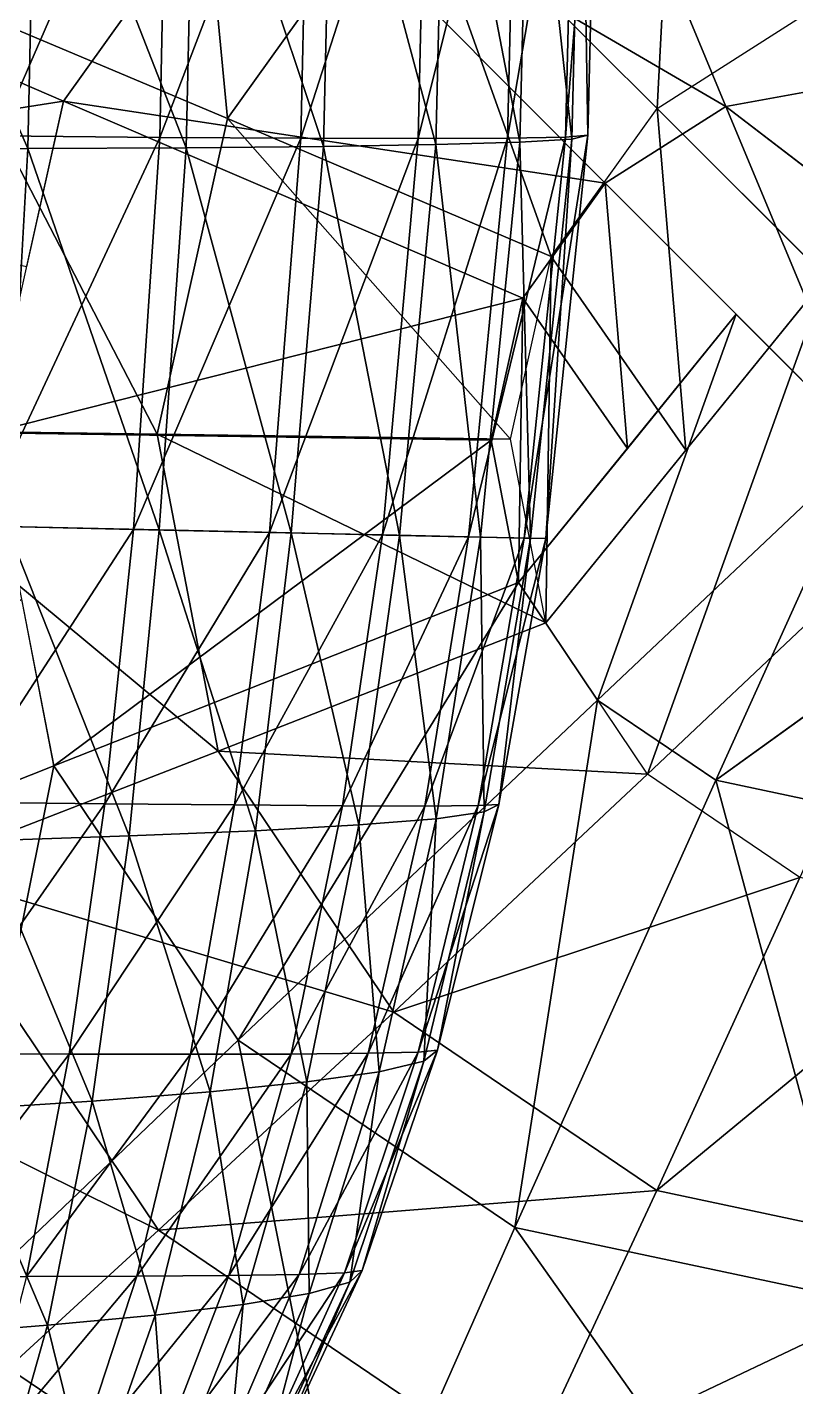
# Model space of a CAD drawing. Extents: x -23.6 to 25, y -17.9 to 25.9.
# Drawn here: x -6.68 to -0.6, y -7.96 to 2.79 of the extents above; entities that cross this region are included whole.
import ezdxf

# ---------------------------------------------------------------- set-up
doc = ezdxf.new("R2010")
doc.units = 0

msp = doc.modelspace()

# ---------------------------------------------------------------- linework, layer by layer
at = {"layer": 'Corps0', "color": 7}
for points in [[(0.07708, 6.23651, -42.52136), (0.01159, 2.37109, -42.92596), (-2.63677, 5.74505, -42.48175)], [(-7.45977, 3.06372, 4.58734), (-5.09161, 2.06451, 6.1604), (-5.45385, 5.86657, 4.55822)], [(-3.64379, 4.08764, 6.13934), (-5.45385, 5.86657, 4.55822), (-5.09161, 2.06451, 6.1604)], [(-2.63677, 5.74505, -42.48175), (-1.14978, 2.16076, -42.90899), (-4.86804, 4.32885, -42.44927)], [(-1.14978, 2.16076, -42.90899), (-2.63677, 5.74505, -42.48175), (0.01159, 2.37109, -42.92596)], [(-3.64379, 4.08764, 6.13934), (-1.69213, 2.14581, 6.68627), (-1.52075, 5.43505, 6.10845)], [(-0.46221, 2.92633, 6.66833), (-1.52075, 5.43505, 6.10845), (-1.69213, 2.14581, 6.68627)], [(-6.38952, 2.20263, -42.42706), (-9.39013, 3.49871, -40.92297), (-4.86804, 4.32885, -42.44927)], [(-4.86804, 4.32885, -42.44927), (-2.10473, 1.55474, -42.89514), (-6.38952, 2.20263, -42.42706)], [(-2.10473, 1.55474, -42.89514), (-4.86804, 4.32885, -42.44927), (-1.14978, 2.16076, -42.90899)], [(-5.09161, 2.06451, 6.1604), (-2.53076, 0.97387, 6.69848), (-3.64379, 4.08764, 6.13934)], [(-1.69213, 2.14581, 6.68627), (-3.64379, 4.08764, 6.13934), (-2.53076, 0.97387, 6.69848)], [(-9.39013, 3.49871, -40.92297), (-6.38952, 2.20263, -42.42706), (-10.0155, 1.63537, -40.91394)], [(-8.23089, -0.39282, 4.59851), (-5.64825, -0.43041, 6.16845), (-7.45977, 3.06372, 4.58734)], [(-5.09161, 2.06451, 6.1604), (-7.45977, 3.06372, 4.58734), (-5.64825, -0.43041, 6.16845)], [(-1.69213, 2.14581, 6.68627), (-0.46221, 2.92633, 6.66833), (0.97863, -0.52648, 6.64721)], [(-1.14978, 2.16076, -42.90899), (0.01159, 2.37109, -42.92596), (-0.057, 1.32373, -42.92498)], [(-6.68194, 0.89166, -42.42285), (-10.0155, 1.63537, -40.91394), (-6.38952, 2.20263, -42.42706)], [(-6.38952, 2.20263, -42.42706), (-2.75592, 0.64489, -42.88568), (-6.97448, -0.41943, -42.4187)], [(-2.75592, 0.64489, -42.88568), (-6.38952, 2.20263, -42.42706), (-2.10473, 1.55474, -42.89514)], [(-2.10473, 1.55474, -42.89514), (-1.14978, 2.16076, -42.90899), (-0.031, -0.52001, -42.92547)], [(1.03564, 0.48663, -42.94097), (-0.031, -0.52001, -42.92547), (-1.14978, 2.16076, -42.90899)], [(-5.64825, -0.43041, 6.16845), (-2.85321, -0.47137, 6.70318), (-5.09161, 2.06451, 6.1604)], [(-2.53076, 0.97387, 6.69848), (-5.09161, 2.06451, 6.1604), (-2.85321, -0.47137, 6.70318)], [(-2.53076, 0.97387, 6.69848), (-1.69213, 2.14581, 6.68627), (-1.46484, -0.55682, 6.68286)], [(-0.35662, 0.80969, 6.66674), (-1.46484, -0.55682, 6.68286), (-1.69213, 2.14581, 6.68627)], [(-2.75592, 0.64489, -42.88568), (-2.10473, 1.55474, -42.89514), (-1.92822, -0.54364, -42.89776)], [(-1.06774, 0.51739, -42.91033), (-1.92822, -0.54364, -42.89776), (-2.10473, 1.55474, -42.89514)], [(-2.85321, -0.47137, 6.70318), (-2.53076, 0.97387, 6.69848), (-2.57312, -1.92352, 6.69903)], [(-1.46484, -0.55682, 6.68286), (-2.57312, -1.92352, 6.69903), (-2.53076, 0.97387, 6.69848)], [(-2.57312, -1.92352, 6.69903), (-0.35662, 0.80969, 6.66674), (-1.7691, -3.11962, 6.68719)], [(0.97863, -0.52648, 6.64721), (-1.7691, -3.11962, 6.68719), (-0.35662, 0.80969, 6.66674)], [(-3.00628, -0.47741, -42.88208), (-6.97448, -0.41943, -42.4187), (-2.75592, 0.64489, -42.88568)], [(-3.00628, -0.47741, -42.88208), (-2.75592, 0.64489, -42.88568), (-2.78875, -1.60473, -42.88525)], [(-1.92822, -0.54364, -42.89776), (-2.78875, -1.60473, -42.88525), (-2.75592, 0.64489, -42.88568)], [(-2.78875, -1.60473, -42.88525), (-1.06774, 0.51739, -42.91033), (-2.16455, -2.53338, -42.89434)], [(-0.031, -0.52001, -42.92547), (-2.16455, -2.53338, -42.89434), (-1.06774, 0.51739, -42.91033)], [(-5.64825, -0.43041, 6.16845), (-8.23089, -0.39282, 4.59851), (-5.16473, -2.93719, 6.16131)], [(-7.56109, -3.86578, 4.58862), (-5.16473, -2.93719, 6.16131), (-8.23089, -0.39282, 4.59851)], [(-6.97448, -0.41943, -42.4187), (-3.00628, -0.47741, -42.88208), (-6.46636, -3.05364, -42.42614)], [(-2.78875, -1.60473, -42.88525), (-6.46636, -3.05364, -42.42614), (-3.00628, -0.47741, -42.88208)], [(-2.85321, -0.47137, 6.70318), (-5.64825, -0.43041, 6.16845), (-2.57312, -1.92352, 6.69903)], [(-5.16473, -2.93719, 6.16131), (-2.57312, -1.92352, 6.69903), (-5.64825, -0.43041, 6.16845)], [(-2.16455, -2.53338, -42.89434), (-0.031, -0.52001, -42.92547), (-1.22766, -3.1679, -42.90808)], [(-1.7691, -3.11962, 6.68719), (0.97863, -0.52648, 6.64721), (-0.56256, -3.9367, 6.66961)], [(1.00573, -1.55737, -42.94055), (-1.22766, -3.1679, -42.90808), (-0.031, -0.52001, -42.92547)], [(-6.46636, -3.05364, -42.42614), (-2.78875, -1.60473, -42.88525), (-5.00769, -5.22363, -42.4475)], [(-2.16455, -2.53338, -42.89434), (-5.00769, -5.22363, -42.4475), (-2.78875, -1.60473, -42.88525)], [(-6.46636, -3.05364, -42.42614), (-9.50354, -4.25939, -40.92156), (-6.72039, -1.73651, -42.42242)], [(-2.57312, -1.92352, 6.69903), (-5.16473, -2.93719, 6.16131), (-1.7691, -3.11962, 6.68719)], [(-1.22766, -3.1679, -42.90808), (-0.1109, -2.36248, -42.92431), (-0.07293, -3.41259, -42.92492)], [(-5.00769, -5.22363, -42.4475), (-2.16455, -2.53338, -42.89434), (-2.81878, -6.70611, -42.47949)], [(-1.22766, -3.1679, -42.90808), (-2.81878, -6.70611, -42.47949), (-2.16455, -2.53338, -42.89434)], [(-5.16473, -2.93719, 6.16131), (-7.56109, -3.86578, 4.58862), (-3.77673, -5.00207, 6.14099)], [(-3.77673, -5.00207, 6.14099), (-1.7691, -3.11962, 6.68719), (-5.16473, -2.93719, 6.16131)], [(-9.50354, -4.25939, -40.92156), (-6.46636, -3.05364, -42.42614), (-7.35058, -7.46221, -40.953)], [(-5.00769, -5.22363, -42.4475), (-7.35058, -7.46221, -40.953), (-6.46636, -3.05364, -42.42614)], [(-1.7691, -3.11962, 6.68719), (-3.77673, -5.00207, 6.14099), (-0.56256, -3.9367, 6.66961)], [(-2.81878, -6.70611, -42.47949), (-1.22766, -3.1679, -42.90808), (-0.12048, -7.27807, -42.51885)], [(-0.07293, -3.41259, -42.92492), (-0.12048, -7.27807, -42.51885), (-1.22766, -3.1679, -42.90808)], [(-7.56109, -3.86578, 4.58862), (-9.73022, -4.69799, 2.12945), (-5.63793, -6.7265, 4.56048)], [(-5.63793, -6.7265, 4.56048), (-3.77673, -5.00207, 6.14099), (-7.56109, -3.86578, 4.58862)], [(-1.69396, -6.41253, 6.11059), (-0.56256, -3.9367, 6.66961), (-3.77673, -5.00207, 6.14099)], [(-0.56256, -3.9367, 6.66961), (-1.69396, -6.41253, 6.11059), (0.92468, -4.25201, 6.64788)], [(0.87353, -6.95672, 6.07305), (0.92468, -4.25201, 6.64788), (-1.69396, -6.41253, 6.11059)], [(-7.32757, -8.27215, 2.09429), (-5.63793, -6.7265, 4.56048), (-9.73022, -4.69799, 2.12945)], [(-3.77673, -5.00207, 6.14099), (-5.63793, -6.7265, 4.56048), (-1.69396, -6.41253, 6.11059)], [(-7.35058, -7.46221, -40.953), (-5.00769, -5.22363, -42.4475), (-4.11993, -9.65026, -41.00024)], [(-2.81878, -6.70611, -42.47949), (-4.11993, -9.65026, -41.00024), (-5.00769, -5.22363, -42.4475)], [(-2.7525, -8.68078, 4.51831), (-1.69396, -6.41253, 6.11059), (-5.63793, -6.7265, 4.56048)], [(-1.69396, -6.41253, 6.11059), (-2.7525, -8.68078, 4.51831), (0.87353, -6.95672, 6.07305)], [(-5.63793, -6.7265, 4.56048), (-7.32757, -8.27215, 2.09429), (-2.7525, -8.68078, 4.51831)], [(-4.11993, -9.65026, -41.00024), (-2.81878, -6.70611, -42.47949), (-0.13739, -10.49432, -41.05853)], [(-0.12048, -7.27807, -42.51885), (-0.13739, -10.49432, -41.05853), (-2.81878, -6.70611, -42.47949)], [(0.80462, -9.43469, 4.46624), (0.87353, -6.95672, 6.07305), (-2.7525, -8.68078, 4.51831)], [(-9.21826, -9.26995, -38.55981), (-7.35058, -7.46221, -40.953), (-5.14642, -12.02783, -38.61932)], [(-4.11993, -9.65026, -41.00024), (-5.14642, -12.02783, -38.61932), (-7.35058, -7.46221, -40.953)]]:
    msp.add_3dface(points, dxfattribs=at)
at = {"layer": 'Pied_g14', "color": 2}
for points in [[(-2.24084, 1.93347, -49.20507), (-2.16381, 5.07617, -48.92614), (-2.4179, 1.91888, -48.01049)], [(-2.34222, 5.05249, -47.69525), (-2.4179, 1.91888, -48.01049), (-2.16381, 5.07617, -48.92614)], [(-2.16381, 5.07617, -48.92614), (-2.24084, 1.93347, -49.20507), (-2.2904, 5.03002, -50.16363)], [(-5.62701, 1.91644, -44.33703), (-5.56341, 5.00872, -43.91345), (-6.9024, 1.92755, -43.81103)], [(-6.84265, 5.00799, -43.37445), (-6.9024, 1.92755, -43.81103), (-5.56341, 5.00872, -43.91345)], [(-4.51037, 1.90966, -45.04302), (-4.44311, 5.01312, -44.63922), (-5.62701, 1.91644, -44.33703)], [(-5.56341, 5.00872, -43.91345), (-5.62701, 1.91644, -44.33703), (-4.44311, 5.01312, -44.63922)], [(-3.583, 1.9074, -45.90618), (-3.51251, 5.02148, -45.52758), (-4.51037, 1.90966, -45.04302)], [(-4.44311, 5.01312, -44.63922), (-4.51037, 1.90966, -45.04302), (-3.51251, 5.02148, -45.52758)], [(-3.36883, 4.95281, -52.37896), (-3.44305, 1.85925, -52.55706), (-4.26147, 4.9212, -53.3059)], [(-2.8753, 1.91033, -46.90301), (-2.80194, 5.03448, -46.55426), (-3.583, 1.9074, -45.90618)], [(-3.51251, 5.02148, -45.52758), (-3.583, 1.9074, -45.90618), (-2.80194, 5.03448, -46.55426)], [(-3.44305, 1.85925, -52.55706), (-3.36883, 4.95281, -52.37896), (-2.77795, 1.87866, -51.53179)], [(-2.7019, 4.98907, -51.32299), (-2.77795, 1.87866, -51.53179), (-3.36883, 4.95281, -52.37896)], [(-2.4179, 1.91888, -48.01049), (-2.34222, 5.05249, -47.69525), (-2.8753, 1.91033, -46.90301)], [(-2.80194, 5.03448, -46.55426), (-2.8753, 1.91033, -46.90301), (-2.34222, 5.05249, -47.69525)], [(-2.77795, 1.87866, -51.53179), (-2.7019, 4.98907, -51.32299), (-2.36749, 1.90319, -50.40631)], [(-2.2904, 5.03002, -50.16363), (-2.36749, 1.90319, -50.40631), (-2.7019, 4.98907, -51.32299)], [(-2.36749, 1.90319, -50.40631), (-2.2904, 5.03002, -50.16363), (-2.24084, 1.93347, -49.20507)], [(-8.0592, 1.82415, -55.1604), (-7.9992, 4.84985, -55.05853), (-6.67065, 1.82739, -54.78369)], [(-6.60626, 4.87005, -54.67114), (-6.67065, 1.82739, -54.78369), (-7.9992, 4.84985, -55.05853)], [(-6.67065, 1.82739, -54.78369), (-6.60626, 4.87005, -54.67114), (-5.41882, 1.83404, -54.2077)], [(-5.35052, 4.89367, -54.07849), (-5.41882, 1.83404, -54.2077), (-6.60626, 4.87005, -54.67114)], [(-5.41882, 1.83404, -54.2077), (-5.35052, 4.89367, -54.07849), (-4.33306, 1.84448, -53.45721)], [(-4.26147, 4.9212, -53.3059), (-4.33306, 1.84448, -53.45721), (-5.35052, 4.89367, -54.07849)], [(-4.33306, 1.84448, -53.45721), (-4.26147, 4.9212, -53.3059), (-3.44305, 1.85925, -52.55706)], [(-6.9024, 1.92755, -43.81103), (-7.06237, -1.15649, -44.22485), (-5.62701, 1.91644, -44.33703)], [(-5.83422, -1.18402, -44.72918), (-5.62701, 1.91644, -44.33703), (-7.06237, -1.15649, -44.22485)], [(-5.41882, 1.83404, -54.2077), (-5.63244, -1.18835, -54.25274), (-6.67065, 1.82739, -54.78369)], [(-5.62701, 1.91644, -44.33703), (-5.83422, -1.18402, -44.72918), (-4.51037, 1.90966, -45.04302)], [(-4.75885, -1.20812, -45.40856), (-4.51037, 1.90966, -45.04302), (-5.83422, -1.18402, -44.72918)], [(-5.63244, -1.18835, -54.25274), (-5.41882, 1.83404, -54.2077), (-4.58685, -1.21185, -53.52832)], [(-4.33306, 1.84448, -53.45721), (-4.58685, -1.21185, -53.52832), (-5.41882, 1.83404, -54.2077)], [(-4.51037, 1.90966, -45.04302), (-4.75885, -1.20812, -45.40856), (-3.583, 1.9074, -45.90618)], [(-3.86584, -1.22821, -46.24041), (-3.583, 1.9074, -45.90618), (-4.75885, -1.20812, -45.40856)], [(-4.58685, -1.21185, -53.52832), (-4.33306, 1.84448, -53.45721), (-3.72985, -1.23114, -52.65942)], [(-3.44305, 1.85925, -52.55706), (-3.72985, -1.23114, -52.65942), (-4.33306, 1.84448, -53.45721)], [(-3.18432, -1.24346, -47.20202), (-2.8753, 1.91033, -46.90301), (-3.86584, -1.22821, -46.24041)], [(-3.583, 1.9074, -45.90618), (-3.86584, -1.22821, -46.24041), (-2.8753, 1.91033, -46.90301)], [(-3.72985, -1.23114, -52.65942), (-3.44305, 1.85925, -52.55706), (-3.08972, -1.24548, -51.66979)], [(-2.77795, 1.87866, -51.53179), (-3.08972, -1.24548, -51.66979), (-3.44305, 1.85925, -52.55706)], [(-2.74389, -1.25329, -48.27075), (-2.4179, 1.91888, -48.01049), (-3.18432, -1.24346, -47.20202)], [(-2.8753, 1.91033, -46.90301), (-3.18432, -1.24346, -47.20202), (-2.4179, 1.91888, -48.01049)], [(-3.08972, -1.24548, -51.66979), (-2.77795, 1.87866, -51.53179), (-2.69494, -1.25433, -50.58337)], [(-2.36749, 1.90319, -50.40631), (-2.69494, -1.25433, -50.58337), (-2.77795, 1.87866, -51.53179)], [(-2.57366, -1.25714, -49.42382), (-2.24084, 1.93347, -49.20507), (-2.74389, -1.25329, -48.27075)], [(-2.4179, 1.91888, -48.01049), (-2.74389, -1.25329, -48.27075), (-2.24084, 1.93347, -49.20507)], [(-2.69494, -1.25433, -50.58337), (-2.36749, 1.90319, -50.40631), (-2.57366, -1.25714, -49.42382)], [(-2.24084, 1.93347, -49.20507), (-2.57366, -1.25714, -49.42382), (-2.36749, 1.90319, -50.40631)], [(-6.67065, 1.82739, -54.78369), (-6.83813, -1.16131, -54.80865), (-8.0592, 1.82415, -55.1604)], [(-6.83813, -1.16131, -54.80865), (-6.67065, 1.82739, -54.78369), (-5.63244, -1.18835, -54.25274)], [(-7.06237, -1.15649, -44.22485), (-7.23516, -3.34002, -44.28369), (-5.83422, -1.18402, -44.72918)], [(-7.02026, -3.64636, -54.74804), (-6.83813, -1.16131, -54.80865), (-5.86871, -3.60852, -54.19934)], [(-5.63244, -1.18835, -54.25274), (-5.86871, -3.60852, -54.19934), (-6.83813, -1.16131, -54.80865)], [(-6.06256, -3.35351, -44.78326), (-5.83422, -1.18402, -44.72918), (-7.23516, -3.34002, -44.28369)], [(-5.83422, -1.18402, -44.72918), (-6.06256, -3.35351, -44.78326), (-4.75885, -1.20812, -45.40856)], [(-5.03564, -3.36352, -45.45581), (-4.75885, -1.20812, -45.40856), (-6.06256, -3.35351, -44.78326)], [(-5.86871, -3.60852, -54.19934), (-5.63244, -1.18835, -54.25274), (-4.87005, -3.56689, -53.48388)], [(-4.58685, -1.21185, -53.52832), (-4.87005, -3.56689, -53.48388), (-5.63244, -1.18835, -54.25274)], [(-4.75885, -1.20812, -45.40856), (-5.03564, -3.36352, -45.45581), (-3.86584, -1.22821, -46.24041)], [(-4.18255, -3.36987, -46.27886), (-3.86584, -1.22821, -46.24041), (-5.03564, -3.36352, -45.45581)], [(-4.87005, -3.56689, -53.48388), (-4.58685, -1.21185, -53.52832), (-4.05139, -3.52148, -52.62548)], [(-3.72985, -1.23114, -52.65942), (-4.05139, -3.52148, -52.62548), (-4.58685, -1.21185, -53.52832)], [(-3.86584, -1.22821, -46.24041), (-4.18255, -3.36987, -46.27886), (-3.18432, -1.24346, -47.20202)], [(-3.53112, -3.37182, -47.2301), (-3.18432, -1.24346, -47.20202), (-4.18255, -3.36987, -46.27886)], [(-4.05139, -3.52148, -52.62548), (-3.72985, -1.23114, -52.65942), (-3.43975, -3.47198, -51.64746)], [(-3.08972, -1.24548, -51.66979), (-3.43975, -3.47198, -51.64746), (-3.72985, -1.23114, -52.65942)], [(-3.18432, -1.24346, -47.20202), (-3.53112, -3.37182, -47.2301), (-2.74389, -1.25329, -48.27075)], [(-3.10974, -3.36883, -48.28698), (-2.74389, -1.25329, -48.27075), (-3.53112, -3.37182, -47.2301)], [(-3.43975, -3.47198, -51.64746), (-3.08972, -1.24548, -51.66979), (-3.06231, -3.41833, -50.57354)], [(-2.74389, -1.25329, -48.27075), (-3.10974, -3.36883, -48.28698), (-2.57366, -1.25714, -49.42382)], [(-2.94616, -3.36029, -49.42718), (-2.57366, -1.25714, -49.42382), (-3.10974, -3.36883, -48.28698)], [(-2.69494, -1.25433, -50.58337), (-3.06231, -3.41833, -50.57354), (-3.08972, -1.24548, -51.66979)], [(-3.06231, -3.41833, -50.57354), (-2.69494, -1.25433, -50.58337), (-2.94616, -3.36029, -49.42718)], [(-2.57366, -1.25714, -49.42382), (-2.94616, -3.36029, -49.42718), (-2.69494, -1.25433, -50.58337)], [(-7.23516, -3.34002, -44.28369), (-7.44122, -5.32818, -44.60272), (-6.06256, -3.35351, -44.78326)], [(-6.34527, -5.33288, -45.08044), (-6.06256, -3.35351, -44.78326), (-7.44122, -5.32818, -44.60272)], [(-6.06256, -3.35351, -44.78326), (-6.34527, -5.33288, -45.08044), (-5.03564, -3.36352, -45.45581)], [(-5.38537, -5.33447, -45.72308), (-5.03564, -3.36352, -45.45581), (-6.34527, -5.33288, -45.08044)], [(-5.03564, -3.36352, -45.45581), (-5.38537, -5.33447, -45.72308), (-4.18255, -3.36987, -46.27886)], [(-4.58776, -5.33288, -46.50964), (-4.18255, -3.36987, -46.27886), (-5.38537, -5.33447, -45.72308)], [(-4.18255, -3.36987, -46.27886), (-4.58776, -5.33288, -46.50964), (-3.53112, -3.37182, -47.2301)], [(-3.97863, -5.3272, -47.41827), (-3.53112, -3.37182, -47.2301), (-4.58776, -5.33288, -46.50964)], [(-3.58422, -5.31719, -48.42785), (-3.10974, -3.36883, -48.28698), (-3.97863, -5.3272, -47.41827)], [(-3.53112, -3.37182, -47.2301), (-3.97863, -5.3272, -47.41827), (-3.10974, -3.36883, -48.28698)], [(-3.43084, -5.30218, -49.5169), (-2.94616, -3.36029, -49.42718), (-3.58422, -5.31719, -48.42785)], [(-3.10974, -3.36883, -48.28698), (-3.58422, -5.31719, -48.42785), (-2.94616, -3.36029, -49.42718)], [(-3.06231, -3.41833, -50.57354), (-3.53961, -5.38928, -50.61163), (-3.43975, -3.47198, -51.64746)], [(-3.53961, -5.38928, -50.61163), (-3.06231, -3.41833, -50.57354), (-3.43084, -5.30218, -49.5169)], [(-2.94616, -3.36029, -49.42718), (-3.43084, -5.30218, -49.5169), (-3.06231, -3.41833, -50.57354)], [(-4.05139, -3.52148, -52.62548), (-4.46435, -5.55389, -52.57092), (-4.87005, -3.56689, -53.48388)], [(-4.46435, -5.55389, -52.57092), (-4.05139, -3.52148, -52.62548), (-3.89245, -5.4732, -51.63702)], [(-3.43975, -3.47198, -51.64746), (-3.89245, -5.4732, -51.63702), (-4.05139, -3.52148, -52.62548)], [(-3.89245, -5.4732, -51.63702), (-3.43975, -3.47198, -51.64746), (-3.53961, -5.38928, -50.61163)], [(-7.23944, -5.77545, -54.59667), (-7.02026, -3.64636, -54.74804), (-6.16302, -5.70507, -54.07324)], [(-5.86871, -3.60852, -54.19934), (-6.16302, -5.70507, -54.07324), (-7.02026, -3.64636, -54.74804)], [(-6.16302, -5.70507, -54.07324), (-5.86871, -3.60852, -54.19934), (-5.22949, -5.63104, -53.39031)], [(-4.87005, -3.56689, -53.48388), (-5.22949, -5.63104, -53.39031), (-5.86871, -3.60852, -54.19934)], [(-5.22949, -5.63104, -53.39031), (-4.87005, -3.56689, -53.48388), (-4.46435, -5.55389, -52.57092)], [(-7.44122, -5.32818, -44.60272), (-7.68133, -7.09124, -45.13244), (-6.34527, -5.33288, -45.08044)], [(-6.68267, -7.09161, -45.57226), (-6.34527, -5.33288, -45.08044), (-7.68133, -7.09124, -45.13244)], [(-6.34527, -5.33288, -45.08044), (-6.68267, -7.09161, -45.57226), (-5.38537, -5.33447, -45.72308)], [(-5.80773, -7.08935, -46.16394), (-5.38537, -5.33447, -45.72308), (-6.68267, -7.09161, -45.57226)], [(-5.08074, -7.08422, -46.88793), (-4.58776, -5.33288, -46.50964), (-5.80773, -7.08935, -46.16394)], [(-5.38537, -5.33447, -45.72308), (-5.80773, -7.08935, -46.16394), (-4.58776, -5.33288, -46.50964)], [(-4.52551, -7.07556, -47.72436), (-3.97863, -5.3272, -47.41827), (-5.08074, -7.08422, -46.88793)], [(-4.58776, -5.33288, -46.50964), (-5.08074, -7.08422, -46.88793), (-3.97863, -5.3272, -47.41827)], [(-4.16595, -7.06304, -48.65368), (-3.58422, -5.31719, -48.42785), (-4.52551, -7.07556, -47.72436)], [(-3.97863, -5.3272, -47.41827), (-4.52551, -7.07556, -47.72436), (-3.58422, -5.31719, -48.42785)], [(-4.02575, -7.0462, -49.656), (-3.43084, -5.30218, -49.5169), (-4.16595, -7.06304, -48.65368)], [(-3.58422, -5.31719, -48.42785), (-4.16595, -7.06304, -48.65368), (-3.43084, -5.30218, -49.5169)], [(-3.43084, -5.30218, -49.5169), (-4.02575, -7.0462, -49.656), (-3.53961, -5.38928, -50.61163)], [(-3.89245, -5.4732, -51.63702), (-4.44659, -7.22723, -51.60711), (-4.46435, -5.55389, -52.57092)], [(-4.44659, -7.22723, -51.60711), (-3.89245, -5.4732, -51.63702), (-4.125, -7.13806, -50.66351)], [(-3.53961, -5.38928, -50.61163), (-4.125, -7.13806, -50.66351), (-3.89245, -5.4732, -51.63702)], [(-4.125, -7.13806, -50.66351), (-3.53961, -5.38928, -50.61163), (-4.02575, -7.0462, -49.656)], [(-4.46435, -5.55389, -52.57092), (-4.96765, -7.31384, -52.46643), (-5.22949, -5.63104, -53.39031)], [(-4.96765, -7.31384, -52.46643), (-4.46435, -5.55389, -52.57092), (-4.44659, -7.22723, -51.60711)], [(-5.22949, -5.63104, -53.39031), (-5.6651, -7.39752, -53.22039), (-6.16302, -5.70507, -54.07324)], [(-5.6651, -7.39752, -53.22039), (-5.22949, -5.63104, -53.39031), (-4.96765, -7.31384, -52.46643)], [(-7.49682, -7.55596, -54.33038), (-7.23944, -5.77545, -54.59667), (-6.51593, -7.47833, -53.84875)], [(-6.16302, -5.70507, -54.07324), (-6.51593, -7.47833, -53.84875), (-7.23944, -5.77545, -54.59667)], [(-6.51593, -7.47833, -53.84875), (-6.16302, -5.70507, -54.07324), (-5.6651, -7.39752, -53.22039)], [(-6.30206, -8.596, -46.73162), (-5.80773, -7.08935, -46.16394), (-7.07446, -8.59893, -46.21051)], [(-6.68267, -7.09161, -45.57226), (-7.07446, -8.59893, -46.21051), (-5.80773, -7.08935, -46.16394)], [(-5.66027, -8.59063, -47.36932), (-5.08074, -7.08422, -46.88793), (-6.30206, -8.596, -46.73162)], [(-5.80773, -7.08935, -46.16394), (-6.30206, -8.596, -46.73162), (-5.08074, -7.08422, -46.88793)], [(-5.17016, -8.58233, -48.10607), (-4.52551, -7.07556, -47.72436), (-5.66027, -8.59063, -47.36932)], [(-5.08074, -7.08422, -46.88793), (-5.66027, -8.59063, -47.36932), (-4.52551, -7.07556, -47.72436)], [(-4.85272, -8.5708, -48.92449), (-4.16595, -7.06304, -48.65368), (-5.17016, -8.58233, -48.10607)], [(-4.52551, -7.07556, -47.72436), (-5.17016, -8.58233, -48.10607), (-4.16595, -7.06304, -48.65368)], [(-4.72912, -8.55548, -49.80737), (-4.02575, -7.0462, -49.656), (-4.85272, -8.5708, -48.92449)], [(-4.16595, -7.06304, -48.65368), (-4.85272, -8.5708, -48.92449), (-4.02575, -7.0462, -49.656)], [(-4.02575, -7.0462, -49.656), (-4.72912, -8.55548, -49.80737), (-4.125, -7.13806, -50.66351)], [(-4.125, -7.13806, -50.66351), (-4.81658, -8.6347, -50.69482), (-4.44659, -7.22723, -51.60711)], [(-4.81658, -8.6347, -50.69482), (-4.125, -7.13806, -50.66351), (-4.72912, -8.55548, -49.80737)], [(-4.44659, -7.22723, -51.60711), (-5.10058, -8.71166, -51.526), (-4.96765, -7.31384, -52.46643)], [(-5.10058, -8.71166, -51.526), (-4.44659, -7.22723, -51.60711), (-4.81658, -8.6347, -50.69482)], [(-5.6651, -7.39752, -53.22039), (-6.17626, -8.85852, -52.94708), (-6.51593, -7.47833, -53.84875)], [(-6.17626, -8.85852, -52.94708), (-5.6651, -7.39752, -53.22039), (-5.56054, -8.78637, -52.28289)], [(-4.96765, -7.31384, -52.46643), (-5.56054, -8.78637, -52.28289), (-5.6651, -7.39752, -53.22039)], [(-5.56054, -8.78637, -52.28289), (-4.96765, -7.31384, -52.46643), (-5.10058, -8.71166, -51.526)], [(-6.51593, -7.47833, -53.84875), (-6.92736, -8.9284, -53.50042), (-7.49682, -7.55596, -54.33038)], [(-6.92736, -8.9284, -53.50042), (-6.51593, -7.47833, -53.84875), (-6.17626, -8.85852, -52.94708)]]:
    msp.add_3dface(points, dxfattribs=at)

doc.saveas('drawing.dxf')
